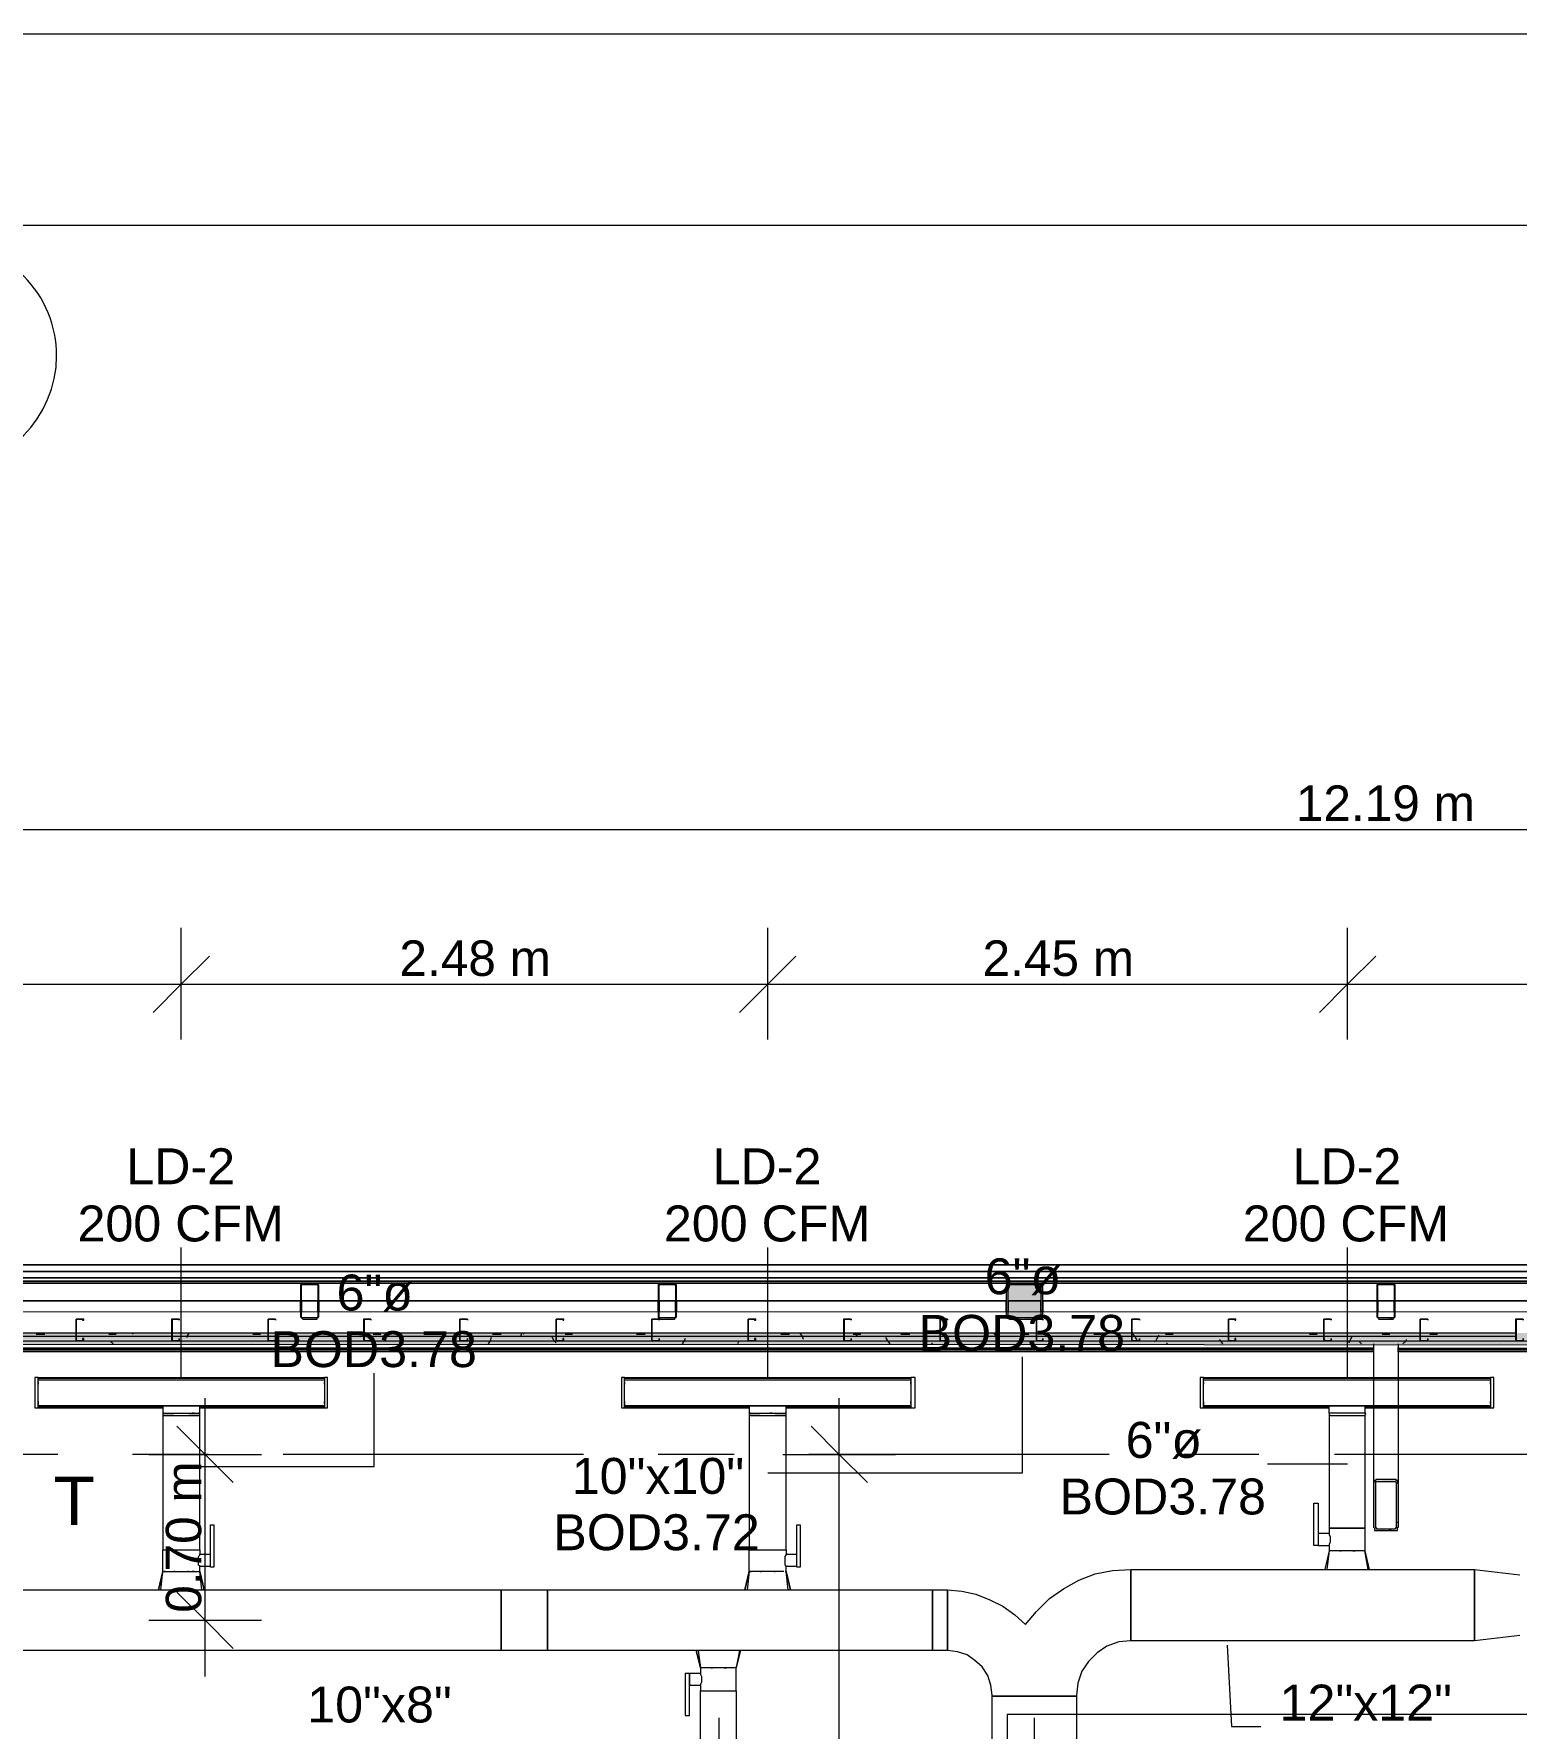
# Model space of a CAD drawing. Header units: metres. Extents: x -2 to 237, y -8 to 52.
# Drawn here: x 25.42 to 31.68, y 44.99 to 52.15 of the extents above; entities that cross this region are included whole.
import ezdxf

# ---------------------------------------------------------------- set-up
doc = ezdxf.new("R2010")
doc.units = ezdxf.units.M
for name, color, linetype, lineweight in [('HVAC - Ductos', 5, 'Continuous', 0), ('PDF2_Text', 7, 'Continuous', 0), ('pie de plano', 7, 'Continuous', 0)]:
    doc.layers.add(name, color=color, linetype=linetype, lineweight=lineweight)
doc.layers.add('PDF2_Geometry', color=7, linetype='Continuous', lineweight=0, true_color=0xaaaaaa)
doc.layers.add('PDF2_Solid Fills', color=7, linetype='Continuous', lineweight=0, true_color=0xffffff)
doc.styles.add('PDF Helvetica', font='')
doc.styles.get('PDF Helvetica').set_extended_font_data('Helvetica')

msp = doc.modelspace()

# ---------------------------------------------------------------- hatches: boundary and pattern name
at = {"layer": 'PDF2_Solid Fills', "lineweight": 0, "transparency": 33554559}
h = msp.add_hatch(color=256, dxfattribs=at)
h.paths.add_polyline_path([(26.5544, 46.8707), (26.6231, 46.8661), (26.6231, 46.8707)])
h.paths.add_polyline_path([(26.614, 46.7195), (26.614, 46.7241), (26.5544, 46.7241)])
h.paths.add_polyline_path([(26.5498, 46.8615), (26.5452, 46.8615), (26.5452, 46.7287)])
h.paths.add_polyline_path([(26.6185, 46.7287), (26.614, 46.7287), (26.6185, 46.7241)])
h.paths.add_polyline_path([(26.6231, 46.8615), (26.6185, 46.8615), (26.6185, 46.7287), (26.6231, 46.8602)])
h = msp.add_hatch(color=256, dxfattribs=at)
h.paths.add_polyline_path([(28.1305, 46.7287), (28.1351, 46.8615), (28.1305, 46.8615)])
h.paths.add_polyline_path([(28.126, 46.7287), (28.1305, 46.7241), (28.1305, 46.7287)])
h.paths.add_polyline_path([(28.0618, 46.8615), (28.0572, 46.8615), (28.0572, 46.7287)])
h.paths.add_polyline_path([(28.1351, 46.8661), (28.1351, 46.8707), (28.0663, 46.8707)])
h.paths.add_polyline_path([(28.0618, 46.8661), (28.0618, 46.8707), (28.0572, 46.8707)])
h.paths.add_polyline_path([(28.126, 46.7195), (28.126, 46.7241), (28.0618, 46.7241)])
for points in [[(29.6791, 46.7287), (29.6837, 46.8707), (29.5325, 46.8707), (29.5279, 46.8661), (29.5279, 46.7333), (29.5325, 46.7333), (29.5325, 46.7241), (29.5463, 46.7241), (29.6746, 46.7195), (29.6746, 46.7241)], [(56.2254, 46.6325), (56.4317, 46.6279), (56.4317, 46.6416), (37.3672, 46.6462), (4.2965, 46.6462), (4.2965, 46.6325)], [(4.2965, 46.6141), (56.2254, 46.6141), (56.4301, 46.6096), (56.4317, 46.6096), (56.4317, 46.6279), (4.2965, 46.6279)]]:
    msp.add_hatch(color=256, dxfattribs=at).paths.add_polyline_path(points)
h = msp.add_hatch(color=256, dxfattribs=at)
h.paths.add_polyline_path([(31.104, 46.8707), (31.1727, 46.8661), (31.1727, 46.8707)])
h.paths.add_polyline_path([(31.1636, 46.7195), (31.1636, 46.7241), (31.104, 46.7241)])
h.paths.add_polyline_path([(31.0994, 46.8615), (31.0948, 46.8615), (31.0948, 46.7287)])
h.paths.add_polyline_path([(31.1682, 46.7287), (31.1636, 46.7287), (31.1682, 46.7241)])
h.paths.add_polyline_path([(31.1727, 46.8615), (31.1682, 46.8615), (31.1682, 46.7287), (31.1727, 46.8608)])
h = msp.add_hatch(color=256, dxfattribs=at)
h.paths.add_polyline_path([(16.2639, 46.6599), (16.2639, 46.6462), (17.0702, 46.6462), (17.0702, 46.6599)])
h.paths.add_polyline_path([(14.2296, 46.6599), (12.2045, 46.6645), (11.3936, 46.6645), (11.3936, 46.6462), (14.2296, 46.6462)])
h.paths.add_polyline_path([(38.5859, 46.6599), (38.5859, 46.6416), (39.3923, 46.6416), (39.3923, 46.6599)])
h.paths.add_polyline_path([(9.3593, 46.6462), (9.3593, 46.6645), (6.5232, 46.6645), (6.5232, 46.6462)])
h.paths.add_polyline_path([(41.4266, 46.6599), (41.4266, 46.6416), (43.4517, 46.6416), (43.4517, 46.6599)])
h.paths.add_polyline_path([(4.4889, 46.6462), (4.4889, 46.6645), (4.2965, 46.6645), (4.2965, 46.6462)])
h.paths.add_polyline_path([(44.2672, 46.6599), (44.2672, 46.6416), (46.2923, 46.6416), (46.2923, 46.6599)])
h.paths.add_polyline_path([(14.2342, 46.6599), (14.2342, 46.6462), (16.2593, 46.6462), (16.2593, 46.6599)])
h.paths.add_polyline_path([(48.3266, 46.6599), (48.3266, 46.6416), (49.133, 46.6416), (49.133, 46.6599)])
h.paths.add_polyline_path([(17.0748, 46.6599), (17.0748, 46.6462), (19.1, 46.6462), (19.1, 46.6599)])
h.paths.add_polyline_path([(51.1672, 46.6599), (51.1672, 46.6416), (54.0034, 46.6416), (54.0034, 46.6599)])
h.paths.add_polyline_path([(21.1343, 46.6599), (21.1343, 46.6462), (21.9406, 46.6462), (21.9406, 46.6599)])
h.paths.add_polyline_path([(56.0376, 46.6599), (56.0376, 46.6416), (56.4317, 46.6416), (56.4317, 46.6599)])
h.paths.add_polyline_path([(23.9749, 46.6599), (23.9749, 46.6462), (26, 46.6462), (26, 46.6599)])
h.paths.add_polyline_path([(54.0079, 46.6599), (54.0079, 46.6416), (56.033, 46.6416), (56.033, 46.6599)])
h.paths.add_polyline_path([(26.8155, 46.6599), (26.8155, 46.6462), (28.8407, 46.6462), (28.8407, 46.6599)])
h.paths.add_polyline_path([(49.1376, 46.6599), (49.1376, 46.6416), (51.1627, 46.6416), (51.1627, 46.6599)])
h.paths.add_polyline_path([(31.6859, 46.6599), (31.6859, 46.6462), (33.711, 46.6462), (33.711, 46.6599)])
h.paths.add_polyline_path([(46.2969, 46.6599), (46.2969, 46.6416), (48.322, 46.6416), (48.322, 46.6599)])
h.paths.add_polyline_path([(33.7156, 46.6599), (33.7156, 46.6462), (36.5516, 46.6462), (36.5516, 46.6599)])
h.paths.add_polyline_path([(43.4563, 46.6599), (43.4563, 46.6416), (44.2627, 46.6416), (44.2627, 46.6599)])
h.paths.add_polyline_path([(28.8453, 46.6599), (28.8453, 46.6462), (31.6813, 46.6462), (31.6813, 46.6599)])
h.paths.add_polyline_path([(39.3969, 46.6599), (39.3969, 46.6416), (41.422, 46.6416), (41.422, 46.6599)])
h.paths.add_polyline_path([(26.0046, 46.6599), (26.0046, 46.6462), (26.8109, 46.6462), (26.8109, 46.6599)])
h.paths.add_polyline_path([(37.2847, 46.6462), (38.5711, 46.6416), (38.5813, 46.6416), (38.5813, 46.6599), (36.5562, 46.6599), (36.5562, 46.6462)])
h.paths.add_polyline_path([(21.9452, 46.6599), (21.9452, 46.6462), (23.9703, 46.6462), (23.9703, 46.6599)])
h.paths.add_polyline_path([(11.389, 46.6462), (11.389, 46.6645), (9.3639, 46.6645), (9.3639, 46.6462)])
h.paths.add_polyline_path([(19.1046, 46.6599), (19.1046, 46.6462), (21.1297, 46.6462), (21.1297, 46.6599)])
h.paths.add_polyline_path([(6.5186, 46.6462), (6.5186, 46.6645), (4.4935, 46.6645), (4.4935, 46.6462)])
h = msp.add_hatch(color=256, dxfattribs=at)
h.paths.add_polyline_path([(31.1773, 45.8352), (31.1819, 45.8306), (31.1819, 45.8352)])
h.paths.add_polyline_path([(31.0857, 45.8352), (31.0857, 45.8261), (31.086, 45.8261), (31.1773, 45.8306), (31.0902, 45.8352)])
h.paths.add_polyline_path([(31.1819, 46.0368), (31.1773, 46.0414), (31.0902, 46.0414), (31.0948, 46.0368), (31.1773, 46.0323), (31.1773, 45.8398), (31.1865, 45.8398), (31.1865, 46.0277), (31.1819, 46.0277)])
h.paths.add_polyline_path([(31.0811, 45.8398), (31.0902, 45.8398), (31.0902, 46.0368), (31.0857, 46.0368), (31.0811, 46.0323)])

# ---------------------------------------------------------------- linework, layer by layer
at = {"layer": 'HVAC - Ductos', "color": 252, "lineweight": 0, "true_color": 0x939598}
for points in [[(6.4041, 48.7904), (15.8378, 48.7904), (25.0379, 48.7904), (37.216, 48.7904), (46.4298, 48.7904), (55.8635, 48.7904)], [(26.0412, 47.9015), (26.0412, 48.1352), (26.0412, 48.3735)], [(28.5199, 47.9015), (28.5199, 48.1352), (28.5199, 48.3735)], [(30.9712, 47.9015), (30.9712, 48.1352), (30.9712, 48.3735)], [(26.1604, 48.2544), (26.0412, 48.1352), (25.9222, 48.0161)], [(28.6391, 48.2544), (28.5199, 48.1352), (28.4009, 48.0161)], [(31.0902, 48.2544), (30.9712, 48.1352), (30.852, 48.0161)], [(23.7596, 48.1352), (26.0412, 48.1352), (28.5199, 48.1352), (30.9712, 48.1352), (33.1978, 48.1352), (35.5208, 48.1352), (37.216, 48.1352), (38.5539, 48.1352), (40.7118, 48.1352), (42.934, 48.1352), (45.1332, 48.1352), (46.4298, 48.1352), (47.6806, 48.1352), (49.9944, 48.1352), (52.1936, 48.1352), (54.1912, 48.1352), (55.8635, 48.1352)]]:
    msp.add_lwpolyline(points, dxfattribs=at)
at = {"layer": 'HVAC - Ductos', "lineweight": 0}
for points in [[(26.0412, 46.4721), (26.0412, 47.0219)], [(28.5199, 46.4721), (28.5199, 47.0219)], [(30.9712, 46.4721), (30.9712, 47.0219)], [(28.5199, 46.0689), (29.5967, 46.0689), (29.5967, 46.5591)], [(25.4364, 46.4538), (25.4364, 46.4492), (25.4364, 46.4446), (25.4364, 46.4492), (25.4364, 46.4675), (25.4364, 46.4721), (26.6461, 46.4721), (26.6461, 46.4675), (26.6461, 46.4492), (26.6461, 46.4446), (26.6461, 46.4492), (26.6461, 46.4538)], [(26.6461, 46.4675), (25.4364, 46.4675)], [(26.0412, 46.0964), (26.8568, 46.0964), (26.8568, 46.4904)], [(27.9151, 46.4538), (27.9151, 46.4492), (27.9151, 46.4446), (27.9151, 46.4492), (27.9151, 46.4675), (27.9151, 46.4721), (29.1248, 46.4721), (29.1248, 46.4675), (29.1248, 46.4492), (29.1248, 46.4446), (29.1248, 46.4492), (29.1248, 46.4538)], [(29.1248, 46.4675), (27.9151, 46.4675)], [(30.3618, 46.4538), (30.3618, 46.4492), (30.3618, 46.4446), (30.3618, 46.4492), (30.3618, 46.4675), (30.3618, 46.4721), (31.576, 46.4721), (31.576, 46.4675), (31.576, 46.4492), (31.576, 46.4446), (31.576, 46.4492), (31.576, 46.4538)], [(31.576, 46.4675), (30.3618, 46.4675)], [(25.4364, 46.3988), (25.4364, 46.408), (25.4364, 46.4171)], [(25.4364, 46.3667), (25.4364, 46.3438), (25.4364, 46.3484), (25.9634, 46.3484)], [(26.6461, 46.3667), (26.6461, 46.3438), (26.6461, 46.3484), (26.1191, 46.3484)], [(26.142, 45.2076), (26.142, 46.385)], [(26.6461, 46.4171), (26.6461, 46.408), (26.6461, 46.3988)], [(27.9151, 46.3988), (27.9151, 46.408), (27.9151, 46.4171)], [(27.9151, 46.3667), (27.9151, 46.3438), (27.9151, 46.3484), (28.4421, 46.3484)], [(29.1248, 46.3667), (29.1248, 46.3438), (29.1248, 46.3484), (28.5978, 46.3484)], [(28.8224, 42.6647), (28.8224, 46.385)], [(29.1248, 46.4171), (29.1248, 46.408), (29.1248, 46.3988)], [(30.3618, 46.3988), (30.3618, 46.408), (30.3618, 46.4171)], [(30.3618, 46.3667), (30.3618, 46.3438), (30.3618, 46.3484), (30.8933, 46.3484)], [(31.576, 46.3667), (31.576, 46.3438), (31.576, 46.3484), (31.0445, 46.3484)], [(31.576, 46.4171), (31.576, 46.408), (31.576, 46.3988)], [(25.4364, 46.3438), (25.9634, 46.3438)], [(25.968, 46.3209), (25.9634, 46.3209)], [(25.9634, 46.3209), (25.968, 46.3209), (25.9862, 46.3209), (26.0138, 46.3209), (26.0412, 46.3209), (26.0733, 46.3209), (26.0963, 46.3209), (26.1146, 46.3209), (26.1191, 46.3209)], [(26.0092, 46.3117), (26.0046, 46.3117), (25.9862, 46.3117), (25.9771, 46.3117), (25.9725, 46.3117), (25.968, 46.3117), (25.9634, 46.3117), (25.9634, 45.7436), (25.968, 45.7436), (25.9771, 45.7436), (25.9862, 45.7436), (26.0046, 45.7436), (26.0229, 45.7436), (26.0412, 45.7436), (26.0596, 45.7436), (26.0779, 45.7436), (26.0963, 45.7436), (26.1054, 45.7436), (26.1146, 45.7436), (26.1191, 45.7436), (26.1191, 45.7253), (26.1649, 45.7253)], [(25.9634, 45.652), (25.9634, 45.7436), (25.968, 45.7436), (25.9771, 45.7436), (25.9862, 45.7436), (26.0046, 45.7436), (26.0229, 45.7436), (26.0412, 45.7436), (26.0596, 45.7436), (26.0779, 45.7436), (26.0963, 45.7436), (26.1054, 45.7436), (26.1146, 45.7436), (26.1191, 45.7436), (26.1191, 46.3117), (26.1146, 46.3117), (26.11, 46.3117), (26.1054, 46.3117), (26.0963, 46.3117), (26.0779, 46.3117), (26.0733, 46.3117)], [(25.968, 46.3209), (25.968, 46.3209)], [(26.0138, 46.3117), (26.0229, 46.3117), (26.0412, 46.3117), (26.0596, 46.3117), (26.0687, 46.3117)], [(26.0963, 46.3209), (26.0871, 46.3209)], [(26.1146, 46.3209), (26.1146, 46.3209)], [(26.1191, 46.3209), (26.1146, 46.3209)], [(26.1191, 46.3438), (26.6461, 46.3438)], [(27.9151, 46.3438), (28.4421, 46.3438)], [(28.4467, 46.3209), (28.4421, 46.3209)], [(28.4421, 46.3209), (28.4467, 46.3209), (28.4649, 46.3209), (28.4925, 46.3209), (28.5199, 46.3209), (28.552, 46.3209), (28.575, 46.3209), (28.5933, 46.3209), (28.5978, 46.3209)], [(28.4879, 46.3117), (28.4833, 46.3117), (28.4649, 46.3117), (28.4558, 46.3117), (28.4513, 46.3117), (28.4467, 46.3117), (28.4421, 46.3117), (28.4421, 45.7436), (28.4467, 45.7436), (28.4558, 45.7436), (28.4649, 45.7436), (28.4833, 45.7436), (28.5016, 45.7436), (28.5199, 45.7436), (28.5383, 45.7436), (28.5566, 45.7436), (28.575, 45.7436), (28.5887, 45.7436), (28.5933, 45.7436), (28.5978, 45.7436), (28.5978, 45.7253), (28.6437, 45.7253)], [(28.5887, 45.652), (28.575, 45.652), (28.5566, 45.652), (28.5383, 45.652), (28.5199, 45.652), (28.5016, 45.652), (28.4833, 45.652), (28.4649, 45.652), (28.4558, 45.652), (28.4513, 45.652), (28.4467, 45.652), (28.4421, 45.652), (28.4421, 45.7436), (28.4467, 45.7436), (28.4558, 45.7436), (28.4649, 45.7436), (28.4833, 45.7436), (28.5016, 45.7436), (28.5199, 45.7436), (28.5383, 45.7436), (28.5566, 45.7436), (28.575, 45.7436), (28.5887, 45.7436), (28.5933, 45.7436), (28.5978, 45.7436), (28.5978, 46.3117), (28.5933, 46.3117), (28.5887, 46.3117), (28.575, 46.3117), (28.5566, 46.3117), (28.552, 46.3117)], [(28.4467, 46.3209), (28.4467, 46.3209)], [(28.4925, 46.3117), (28.5016, 46.3117), (28.5199, 46.3117), (28.5383, 46.3117), (28.5475, 46.3117)], [(28.5383, 46.3209), (28.5291, 46.3209)], [(28.5933, 46.3209), (28.5933, 46.3209)], [(28.5978, 46.3209), (28.5933, 46.3209)], [(28.5978, 46.3438), (29.1248, 46.3438)], [(30.3618, 46.3438), (30.8933, 46.3438)], [(31.0032, 46.3117), (31.0078, 46.3117), (31.0216, 46.3117), (31.0353, 46.3117), (31.0399, 46.3117), (31.0445, 46.3117), (31.0445, 45.8352), (31.0353, 45.8352), (31.0216, 45.8352), (31.0078, 45.8352), (30.9895, 45.8352), (30.9712, 45.8352), (30.9482, 45.8352), (30.93, 45.8352), (30.9162, 45.8352), (30.9024, 45.8352), (30.8978, 45.8352), (30.8933, 45.8352), (30.8933, 45.8123), (30.8475, 45.8123), (30.8475, 45.8078), (30.8475, 45.8032), (30.8475, 45.7986), (30.8475, 45.794), (30.8475, 45.7848), (30.8475, 45.7802), (30.8475, 45.7757), (30.8475, 45.7711), (30.8475, 45.7665), (30.8475, 45.7619), (30.8933, 45.7619), (30.8933, 45.739), (30.8841, 45.6611)], [(30.8978, 46.3117), (30.8933, 46.3117), (30.8933, 45.8352), (30.8978, 45.8352), (30.9024, 45.8352), (30.9162, 45.8352), (30.93, 45.8352), (30.9482, 45.8352), (30.9712, 45.8352), (30.9895, 45.8352), (31.0078, 45.8352), (31.0216, 45.8352), (31.0353, 45.8352), (31.0445, 45.8352), (31.0445, 45.739), (31.0399, 45.739), (31.0353, 45.739), (31.0216, 45.739), (31.0078, 45.739), (30.9895, 45.739), (30.9712, 45.739), (30.9482, 45.739), (30.93, 45.739), (30.9162, 45.739), (30.9024, 45.739), (30.8978, 45.739), (30.8933, 45.739), (30.875, 45.6611), (30.8796, 45.6611)], [(30.8933, 46.3209), (30.8933, 46.3117), (30.8978, 46.3117), (30.9162, 46.3117), (30.9391, 46.3117), (30.9712, 46.3117), (30.9986, 46.3117), (31.0216, 46.3117), (31.0399, 46.3117), (31.0445, 46.3117), (31.0491, 46.3209), (31.0399, 46.3209), (31.0262, 46.3209), (30.9986, 46.3209), (30.9712, 46.3209), (30.9391, 46.3209), (30.9162, 46.3209), (30.8978, 46.3209), (30.8933, 46.3209), (30.8933, 46.353), (30.8978, 46.353), (30.9024, 46.353), (30.9162, 46.353), (30.93, 46.353), (30.9482, 46.353), (30.9712, 46.353), (30.9895, 46.353), (31.0078, 46.353), (31.0216, 46.353), (31.0353, 46.353), (31.0445, 46.353), (31.0445, 46.3209)], [(30.8978, 46.3209), (30.8933, 46.3209)], [(30.8978, 46.3209), (30.8978, 46.3209)], [(30.9024, 46.3117), (30.9162, 46.3117), (30.93, 46.3117), (30.9391, 46.3117)], [(30.9437, 46.3117), (30.9482, 46.3117), (30.9712, 46.3117), (30.9895, 46.3117), (30.994, 46.3117)], [(30.9895, 46.3209), (30.9712, 46.3209)], [(31.0445, 46.3209), (31.0399, 46.3209)], [(31.0445, 46.3438), (31.576, 46.3438)], [(31.0445, 46.3209), (31.0445, 46.3209)], [(26.0229, 46.2659), (26.142, 46.1468), (26.2611, 46.0277)], [(28.7032, 46.2659), (28.8224, 46.1468), (28.9415, 46.0277)], [(25.9038, 46.1468), (26.142, 46.1468), (26.3803, 46.1468)], [(28.5841, 46.1468), (28.8224, 46.1468), (29.0606, 46.1468)], [(30.9712, 46.1055), (30.6321, 46.1055)], [(30.8933, 45.8123), (30.8933, 45.8078), (30.8978, 45.7986), (30.8978, 45.7894), (30.8978, 45.7848), (30.8978, 45.7757), (30.8933, 45.7665), (30.8933, 45.7619)], [(25.9542, 45.5741), (25.9634, 45.652), (25.968, 45.652), (25.9725, 45.652), (25.9771, 45.652), (25.9862, 45.652), (26.0046, 45.652), (26.0229, 45.652), (26.0412, 45.652), (26.0596, 45.652), (26.0779, 45.652), (26.0963, 45.652), (26.1054, 45.652), (26.11, 45.652), (26.1146, 45.652), (26.1191, 45.652), (26.1191, 45.6749), (26.1649, 45.6749), (26.1649, 45.6795), (26.1649, 45.684), (26.1649, 45.6932), (26.1649, 45.6977), (26.1649, 45.7069), (26.1649, 45.7115), (26.1649, 45.7161), (26.1649, 45.7207)], [(26.1191, 45.6749), (26.1146, 45.6795), (26.1146, 45.684), (26.1146, 45.6932), (26.1146, 45.7023), (26.1146, 45.7115), (26.1146, 45.7161), (26.1191, 45.7207), (26.1191, 45.7253)], [(28.5978, 45.6749), (28.5933, 45.6795), (28.5933, 45.684), (28.5933, 45.6932), (28.5933, 45.7023), (28.5933, 45.7115), (28.5933, 45.7161), (28.5978, 45.7207), (28.5978, 45.7253)], [(28.5933, 45.652), (28.5978, 45.652), (28.5978, 45.6749), (28.6437, 45.6749), (28.6437, 45.6795), (28.6437, 45.684), (28.6437, 45.6932), (28.6437, 45.6977), (28.6437, 45.7069), (28.6437, 45.7115), (28.6437, 45.7161), (28.6437, 45.7207)], [(30.8933, 45.739), (30.875, 45.6611), (30.8796, 45.6611), (30.8841, 45.6611), (30.8933, 45.6611)], [(30.8978, 45.739), (30.8978, 45.739)], [(30.8978, 45.739), (30.8978, 45.739)], [(31.0628, 45.6611), (31.0445, 45.739), (31.0628, 45.6611)], [(31.0582, 45.6611), (31.0445, 45.739)], [(25.945, 45.5741), (25.9634, 45.652), (25.945, 45.5741)], [(26.0596, 45.5741), (26.0642, 45.5741), (26.0733, 45.5741), (26.0871, 45.5741), (26.0963, 45.5741), (26.1146, 45.5741), (26.1237, 45.5741), (26.1283, 45.5741), (26.1191, 45.652)], [(28.4237, 45.5741), (28.4421, 45.652), (28.4237, 45.5741)], [(28.4421, 45.652), (28.4329, 45.5741), (28.4375, 45.5741), (28.4467, 45.5741)], [(28.5383, 45.5741), (28.5429, 45.5741), (28.552, 45.5741), (28.5658, 45.5741), (28.5704, 45.5741), (28.575, 45.5741), (28.5933, 45.5741), (28.607, 45.5741), (28.5978, 45.652)], [(30.8978, 45.6611), (30.9162, 45.6611), (30.9208, 45.6611), (30.9254, 45.6611), (30.9345, 45.6611), (30.9482, 45.6611), (30.9528, 45.6611)], [(30.9574, 45.6611), (30.9803, 45.6611), (30.9849, 45.6611), (30.9895, 45.6611), (31.0032, 45.6611), (31.0124, 45.6611), (31.017, 45.6611), (31.0216, 45.6611), (31.0399, 45.6611)], [(31.0445, 45.6611), (31.0536, 45.6611), (31.0582, 45.6611), (31.0628, 45.6611)], [(31.0491, 45.6611), (31.0491, 45.6611)], [(31.0628, 45.6611), (31.0628, 45.6611)], [(31.5072, 45.6611), (31.6997, 45.6382)], [(31.5072, 45.3587), (31.5072, 45.6611)], [(25.9496, 45.5741), (25.945, 45.5741), (25.9496, 45.5741), (25.9588, 45.5741), (25.968, 45.5741), (25.9862, 45.5741), (25.9908, 45.5741)], [(25.9954, 45.5741), (26, 45.5741), (26.0092, 45.5741), (26.0184, 45.5741), (26.0229, 45.5741)], [(26.0275, 45.5741), (26.0321, 45.5741), (26.055, 45.5741)], [(26.0871, 45.5741), (26.0871, 45.5741)], [(27.3929, 45.5741), (27.5898, 45.5741)], [(27.3929, 45.3175), (27.3929, 45.5741)], [(27.5898, 45.5741), (27.5898, 45.3175)], [(28.4513, 45.5741), (28.4649, 45.5741), (28.4695, 45.5741)], [(28.4741, 45.5741), (28.4787, 45.5741), (28.4879, 45.5741), (28.5016, 45.5741), (28.5062, 45.5741), (28.5108, 45.5741), (28.5337, 45.5741)], [(26.0229, 45.5649), (26.142, 45.4458), (26.2611, 45.3266)], [(25.9038, 45.4458), (26.142, 45.4458), (26.3803, 45.4458)], [(31.6997, 45.3817), (31.5072, 45.3587)], [(27.5898, 45.3175), (27.3929, 45.3175)], [(28.4009, 45.3175), (28.3871, 45.2442), (28.3825, 45.2442), (28.3779, 45.2442), (28.3642, 45.2442), (28.3504, 45.2442), (28.3321, 45.2442), (28.3138, 45.2442), (28.2909, 45.2442), (28.2725, 45.2442), (28.2588, 45.2442), (28.245, 45.2442), (28.2404, 45.2442), (28.2359, 45.2442), (28.2359, 45.2213), (28.19, 45.2213), (28.1718, 45.2213), (28.1718, 45.0426), (28.19, 45.0426), (28.19, 45.2213), (28.19, 45.2167), (28.19, 45.2121), (28.19, 45.2076), (28.19, 45.203), (28.19, 45.1938), (28.19, 45.1892), (28.19, 45.1846), (28.19, 45.1755), (28.19, 45.1709), (28.2359, 45.1709), (28.2359, 45.1479), (28.2404, 45.1479), (28.245, 45.1479), (28.2588, 45.1479), (28.2725, 45.1479), (28.2909, 45.1479), (28.3138, 45.1479), (28.3321, 45.1479), (28.3504, 45.1479), (28.3642, 45.1479), (28.3779, 45.1479), (28.3871, 45.1479), (28.3871, 45.2442)], [(28.2359, 45.3175), (28.2267, 45.3175), (28.2359, 45.2442), (28.2176, 45.3175), (28.2222, 45.3175), (28.2176, 45.3175), (28.2359, 45.2442)], [(28.3229, 45.3175), (28.3001, 45.3175), (28.2955, 45.3175), (28.2909, 45.3175), (28.2771, 45.3175), (28.268, 45.3175), (28.2634, 45.3175), (28.2588, 45.3175), (28.2404, 45.3175)], [(28.3825, 45.3175), (28.3642, 45.3175), (28.3596, 45.3175), (28.355, 45.3175), (28.3458, 45.3175), (28.3321, 45.3175), (28.3275, 45.3175)], [(28.4054, 45.3175), (28.4009, 45.3175), (28.3963, 45.3175), (28.3871, 45.3175)], [(28.4054, 45.3175), (28.3871, 45.2442), (28.4054, 45.3175)], [(28.4054, 45.3175), (28.4054, 45.3175)], [(30.4626, 45.3404), (30.4809, 44.9968), (30.6047, 44.9968)], [(28.2359, 45.2213), (28.2359, 45.2167), (28.2404, 45.2076), (28.2404, 45.1984), (28.2404, 45.1892), (28.2404, 45.1846), (28.2359, 45.1755), (28.2359, 45.1709)], [(28.2404, 45.2442), (28.2404, 45.2442)], [(28.2588, 45.2442), (28.2588, 45.2442)], [(28.3138, 45.2442), (28.3092, 45.2442)], [(28.3642, 45.2442), (28.3642, 45.2442)], [(28.3825, 45.2442), (28.3779, 45.2442)], [(28.3871, 45.2442), (28.3871, 45.2442)], [(28.2359, 43.8193), (28.2359, 45.1479), (28.2404, 45.1479), (28.245, 45.1479), (28.2588, 45.1479), (28.2725, 45.1479), (28.2909, 45.1479), (28.3138, 45.1479), (28.3321, 45.1479), (28.3504, 45.1479), (28.3642, 45.1479), (28.3779, 45.1479), (28.3871, 45.1479), (28.3871, 43.8193)], [(28.3138, 45.0335), (28.3138, 44.7952), (28.3138, 44.557)], [(29.6471, 45.0335), (29.6471, 44.7952), (29.6471, 44.557)]]:
    msp.add_lwpolyline(points, dxfattribs=at)
for points in [[(25.4227, 46.4721), (25.4227, 46.3438), (25.4364, 46.3438), (25.4364, 46.4721)], [(25.4364, 46.4629), (26.6461, 46.4629), (26.6461, 46.353), (25.4364, 46.353)], [(26.6598, 46.4721), (26.6461, 46.4721), (26.6461, 46.3438), (26.6598, 46.3438)], [(27.9014, 46.4721), (27.9014, 46.3438), (27.9151, 46.3438), (27.9151, 46.4721)], [(27.9151, 46.4629), (29.1248, 46.4629), (29.1248, 46.353), (27.9151, 46.353)], [(29.1431, 46.4721), (29.1248, 46.4721), (29.1248, 46.3438), (29.1431, 46.3438)], [(30.348, 46.4721), (30.348, 46.3438), (30.3618, 46.3438), (30.3618, 46.4721)], [(30.3618, 46.4629), (31.576, 46.4629), (31.576, 46.353), (30.3618, 46.353)], [(31.5897, 46.4721), (31.576, 46.4721), (31.576, 46.3438), (31.5897, 46.3438)], [(25.4364, 46.3713), (25.4364, 46.3667), (25.4364, 46.3621), (25.4364, 46.3667)], [(26.6461, 46.3621), (26.6461, 46.3667), (26.6461, 46.3713), (26.6461, 46.3667)], [(27.9151, 46.3713), (27.9151, 46.3667), (27.9151, 46.3621), (27.9151, 46.3667)], [(29.1248, 46.3621), (29.1248, 46.3667), (29.1248, 46.3713), (29.1248, 46.3667)], [(30.3618, 46.3713), (30.3618, 46.3667), (30.3618, 46.3621), (30.3618, 46.3667)], [(31.576, 46.3621), (31.576, 46.3667), (31.576, 46.3713), (31.576, 46.3667)], [(26.6461, 46.353), (25.4364, 46.353)], [(25.9634, 46.3209), (25.9634, 46.3117), (25.9725, 46.3117), (25.9862, 46.3117), (26.0138, 46.3117), (26.0412, 46.3117), (26.0687, 46.3117), (26.0963, 46.3117), (26.11, 46.3117), (26.1191, 46.3117), (26.1191, 46.3209), (26.1191, 46.353), (26.1146, 46.353), (26.1054, 46.353), (26.0963, 46.353), (26.0779, 46.353), (26.0596, 46.353), (26.0412, 46.353), (26.0229, 46.353), (26.0046, 46.353), (25.9862, 46.353), (25.9771, 46.353), (25.968, 46.353), (25.9634, 46.353)], [(29.1248, 46.353), (27.9151, 46.353)], [(28.4421, 46.3209), (28.4421, 46.3117), (28.4513, 46.3117), (28.4649, 46.3117), (28.4925, 46.3117), (28.5199, 46.3117), (28.5475, 46.3117), (28.575, 46.3117), (28.5887, 46.3117), (28.5978, 46.3117), (28.5978, 46.3209), (28.5978, 46.353), (28.5933, 46.353), (28.5887, 46.353), (28.575, 46.353), (28.5566, 46.353), (28.5383, 46.353), (28.5199, 46.353), (28.5016, 46.353), (28.4833, 46.353), (28.4649, 46.353), (28.4558, 46.353), (28.4467, 46.353), (28.4421, 46.353)], [(31.576, 46.353), (30.3618, 46.353)], [(30.8291, 45.9406), (30.8475, 45.9406), (30.8475, 45.7619), (30.8291, 45.7619)], [(26.1787, 45.6703), (26.1649, 45.6703), (26.1649, 45.849), (26.1787, 45.849)], [(28.6574, 45.6703), (28.6437, 45.6703), (28.6437, 45.849), (28.6574, 45.849)], [(30.9437, 45.739), (30.9391, 45.739)], [(31.0032, 45.739), (30.9986, 45.739), (30.994, 45.739), (30.9986, 45.739)], [(25.9725, 45.652), (25.968, 45.652)], [(26.0138, 45.652), (26.0092, 45.652)], [(26.0733, 45.652), (26.0687, 45.652)], [(26.0963, 45.652), (26.0871, 45.652)], [(26.1329, 45.5741), (26.1375, 45.5741), (26.1191, 45.652), (26.1375, 45.5741)], [(28.4513, 45.652), (28.4467, 45.652)], [(28.4925, 45.652), (28.4879, 45.652)], [(28.552, 45.652), (28.5475, 45.652)], [(28.6116, 45.5741), (28.6161, 45.5741), (28.5978, 45.652), (28.6161, 45.5741)], [(29.8258, 45.1297), (29.8258, 45.1251), (29.4684, 45.1251), (29.4684, 45.1297), (29.4638, 45.1709), (29.45, 45.2121), (29.4271, 45.2488), (29.3951, 45.2762), (29.363, 45.2992), (29.3218, 45.3129), (29.2805, 45.3175), (29.2805, 45.5741), (29.34, 45.5695), (29.3997, 45.5557), (29.4592, 45.5329), (29.5142, 45.5053), (29.5646, 45.4687), (29.6104, 45.4274), (29.6562, 45.4825), (29.7112, 45.5374), (29.7708, 45.5787), (29.8349, 45.6153), (29.9036, 45.6428), (29.9769, 45.6566), (30.0549, 45.6611), (30.0549, 45.3587), (30.0044, 45.3542), (29.954, 45.3358), (29.9128, 45.3084), (29.8762, 45.2717), (29.8486, 45.2304), (29.8303, 45.18)], [(31.5072, 45.3587), (30.0549, 45.3587), (30.0549, 45.6611), (31.5072, 45.6611)], [(27.3929, 45.3175), (25.2257, 45.3175), (25.2257, 45.5741), (27.3929, 45.5741)], [(27.5898, 45.5741), (29.2164, 45.5741), (29.2164, 45.3175), (27.5898, 45.3175)], [(28.4237, 45.5741), (28.4283, 45.5741)], [(29.2164, 45.5741), (29.2805, 45.5741), (29.2805, 45.3175), (29.2164, 45.3175)], [(28.2817, 45.2442), (28.2863, 45.2442)], [(28.3367, 45.2442), (28.3412, 45.2442), (28.3458, 45.2442), (28.3412, 45.2442)], [(29.4684, 43.439), (29.4684, 45.1251), (29.8258, 45.1251), (29.8258, 43.439)]]:
    msp.add_lwpolyline(points, close=True, dxfattribs=at)
at = {"layer": 'PDF2_Geometry', "lineweight": 0}
msp.add_lwpolyline([(25.0379, 51.2691, 0.418296), (24.5613, 50.7926, 0.414691), (25.0379, 50.3162, 0.41105), (25.5144, 50.7926, 0.414666)], format="xyb", close=True, dxfattribs=at)
for points in [[(25.0333, 46.9486), (26.559, 46.9486), (28.0847, 46.9486), (26.559, 46.9486), (25.0333, 46.9486), (23.503, 46.9486)], [(26.559, 46.9211), (25.0333, 46.9211)], [(26.559, 46.8936), (25.0333, 46.8936)], [(26.559, 46.8799), (25.0333, 46.8799)], [(26.6231, 46.8615), (26.6185, 46.8707), (26.614, 46.8707), (26.5544, 46.8707), (26.5498, 46.8707), (26.5452, 46.8615), (26.5452, 46.7287), (26.5498, 46.7241), (26.5544, 46.7195), (26.614, 46.7195), (26.6185, 46.7241), (26.6231, 46.7287)], [(26.5544, 46.8661), (26.614, 46.8661), (26.6185, 46.8615), (26.6185, 46.7287), (26.614, 46.7241), (26.5544, 46.7241), (26.5498, 46.7241), (26.5498, 46.7287), (26.5498, 46.8615), (26.5498, 46.8661)], [(28.0847, 46.9211), (26.559, 46.9211)], [(28.0847, 46.8936), (26.559, 46.8936)], [(28.0847, 46.8799), (26.559, 46.8799)], [(28.0847, 46.8707), (26.559, 46.8707)], [(28.1351, 46.8615), (28.1305, 46.8707), (28.126, 46.8707), (28.0663, 46.8707), (28.0572, 46.8707), (28.0572, 46.8615), (28.0572, 46.7287), (28.0572, 46.7241), (28.0663, 46.7195), (28.126, 46.7195), (28.1305, 46.7241), (28.1351, 46.7287)], [(28.0663, 46.8661), (28.126, 46.8661), (28.1305, 46.8615), (28.1305, 46.7287), (28.126, 46.7241), (28.0663, 46.7241), (28.0618, 46.7241), (28.0618, 46.7287), (28.0618, 46.8615), (28.0618, 46.8661)], [(29.6058, 46.9211), (28.0847, 46.9211)], [(29.6058, 46.8936), (28.0847, 46.8936)], [(29.6058, 46.8799), (28.0847, 46.8799)], [(29.6058, 46.8707), (28.0847, 46.8707)], [(29.5417, 46.8661), (29.67, 46.8661), (29.6746, 46.8661), (29.6746, 46.8615), (29.6746, 46.7333), (29.6746, 46.7287), (29.67, 46.7241), (29.5417, 46.7241), (29.5371, 46.7287), (29.5371, 46.7333), (29.5371, 46.8615), (29.5371, 46.8661)], [(31.1315, 46.9211), (29.6058, 46.9211)], [(31.1315, 46.8936), (29.6058, 46.8936)], [(31.1315, 46.8799), (29.6058, 46.8799)], [(31.104, 46.7195), (31.1636, 46.7195), (31.1682, 46.7241), (31.1727, 46.7287), (31.1727, 46.8615), (31.1682, 46.8707), (31.1636, 46.8707), (31.104, 46.8707), (31.0994, 46.8707), (31.0948, 46.8615), (31.0948, 46.7287), (31.0994, 46.7241)], [(31.1682, 46.7287), (31.1636, 46.7241), (31.104, 46.7241), (31.0994, 46.7241), (31.0994, 46.7287), (31.0994, 46.8615), (31.0994, 46.8661), (31.104, 46.8661), (31.1636, 46.8661), (31.1682, 46.8615)], [(32.6572, 46.9211), (31.1315, 46.9211)], [(32.6572, 46.8936), (31.1315, 46.8936)], [(32.6572, 46.8799), (31.1315, 46.8799)], [(25.1203, 46.7973), (26.5452, 46.7973)], [(26.5498, 46.7973), (26.559, 46.7973), (26.6185, 46.7973), (26.559, 46.7973)], [(26.6231, 46.7973), (28.0572, 46.7973)], [(28.0618, 46.7973), (28.0847, 46.7973)], [(28.0847, 46.7973), (28.1305, 46.7973)], [(28.1351, 46.7973), (29.5279, 46.7973)], [(29.6058, 46.7973), (29.6746, 46.7973), (29.6058, 46.7973), (29.5371, 46.7973)], [(29.6837, 46.7973), (31.0948, 46.7973)], [(31.0994, 46.7973), (31.1315, 46.7973), (31.1682, 46.7973), (31.1315, 46.7973)], [(31.1727, 46.7973), (32.5839, 46.7973)], [(25.6289, 46.7195), (25.5968, 46.7195), (25.5968, 46.6325), (25.5968, 46.6279), (25.6289, 46.6279), (25.6289, 46.637), (25.6243, 46.637), (25.6243, 46.6279), (25.5968, 46.6279), (25.5968, 46.6325), (25.5968, 46.7195), (25.6243, 46.7195), (25.6243, 46.7149), (25.6289, 46.7149)], [(26.0321, 46.7195), (26.0046, 46.7195), (26, 46.7195), (26, 46.6325), (26, 46.6279), (26.0046, 46.6279), (26.0321, 46.6279), (26.0321, 46.637), (26.0321, 46.6279), (26.0046, 46.6279), (26.0046, 46.6325), (26.0046, 46.7195), (26.0321, 46.7195), (26.0321, 46.7149)], [(26.4398, 46.7195), (26.4078, 46.7195), (26.4078, 46.6325), (26.4078, 46.6279), (26.4398, 46.6279), (26.4398, 46.637), (26.4398, 46.6279), (26.4078, 46.6279), (26.4078, 46.6325), (26.4078, 46.7195), (26.4398, 46.7195), (26.4398, 46.7149)], [(26.8431, 46.7195), (26.8155, 46.7195), (26.8109, 46.7195), (26.8109, 46.6325), (26.8155, 46.6279), (26.8431, 46.6279), (26.8431, 46.637), (26.8431, 46.6279), (26.8155, 46.6279), (26.8155, 46.6325), (26.8155, 46.7195), (26.8431, 46.7195), (26.8431, 46.7149)], [(27.2508, 46.7195), (27.2187, 46.7195), (27.2187, 46.6325), (27.2187, 46.6279), (27.2508, 46.6279), (27.2508, 46.637), (27.2508, 46.6279), (27.2187, 46.6279), (27.2187, 46.6325), (27.2187, 46.7195), (27.2508, 46.7195), (27.2508, 46.7149)], [(27.6586, 46.7195), (27.6265, 46.7195), (27.6265, 46.6325), (27.6265, 46.6279), (27.6586, 46.6279), (27.6586, 46.637), (27.654, 46.637), (27.654, 46.6279), (27.6265, 46.6279), (27.6265, 46.6325), (27.6265, 46.7195), (27.654, 46.7195), (27.654, 46.7149), (27.6586, 46.7149)], [(28.0618, 46.7195), (28.0343, 46.7195), (28.0297, 46.7195), (28.0297, 46.6325), (28.0297, 46.6279), (28.0343, 46.6279), (28.0618, 46.6279), (28.0618, 46.637), (28.0618, 46.6279), (28.0343, 46.6279), (28.0297, 46.6325), (28.0297, 46.7195), (28.0343, 46.7195), (28.0618, 46.7195), (28.0618, 46.7149)], [(28.4695, 46.7195), (28.4375, 46.7195), (28.4375, 46.6325), (28.4375, 46.6279), (28.4695, 46.6279), (28.4695, 46.637), (28.4649, 46.637), (28.4649, 46.6279), (28.4375, 46.6279), (28.4375, 46.6325), (28.4375, 46.7195), (28.4649, 46.7195), (28.4649, 46.7149), (28.4695, 46.7149)], [(28.8727, 46.7195), (28.8453, 46.7195), (28.8407, 46.7195), (28.8407, 46.6325), (28.8407, 46.6279), (28.8453, 46.6279), (28.8727, 46.6279), (28.8727, 46.637), (28.8727, 46.6279), (28.8453, 46.6279), (28.8453, 46.6325), (28.8453, 46.7195), (28.8727, 46.7195), (28.8727, 46.7149)], [(29.2805, 46.7195), (29.2484, 46.7195), (29.2484, 46.6325), (29.2484, 46.6279), (29.2805, 46.6279), (29.2805, 46.637), (29.2805, 46.6279), (29.2484, 46.6279), (29.2484, 46.6325), (29.2484, 46.7195), (29.2805, 46.7195), (29.2805, 46.7149)], [(29.6837, 46.7195), (29.6562, 46.7195), (29.6562, 46.6325), (29.6562, 46.6279), (29.6837, 46.6279), (29.6837, 46.637), (29.6837, 46.6279), (29.6562, 46.6279), (29.6562, 46.6325), (29.6562, 46.7195), (29.6837, 46.7195), (29.6837, 46.7149)], [(30.0915, 46.7195), (30.064, 46.7195), (30.0594, 46.7195), (30.0594, 46.6325), (30.0594, 46.6279), (30.064, 46.6279), (30.0915, 46.6279), (30.0915, 46.637), (30.0915, 46.6279), (30.064, 46.6279), (30.0594, 46.6325), (30.0594, 46.7195), (30.064, 46.7195), (30.0915, 46.7195), (30.0915, 46.7149)], [(30.4993, 46.7195), (30.4672, 46.7195), (30.4672, 46.6325), (30.4672, 46.6279), (30.4993, 46.6279), (30.4993, 46.637), (30.4947, 46.637), (30.4947, 46.6279), (30.4672, 46.6279), (30.4672, 46.6325), (30.4672, 46.7195), (30.4947, 46.7195), (30.4947, 46.7149), (30.4993, 46.7149)], [(30.9024, 46.7195), (30.875, 46.7195), (30.8704, 46.7195), (30.8704, 46.6325), (30.8704, 46.6279), (30.875, 46.6279), (30.9024, 46.6279), (30.9024, 46.637), (30.9024, 46.6279), (30.875, 46.6279), (30.875, 46.6325), (30.8704, 46.6325), (30.8704, 46.7195), (30.875, 46.7195), (30.9024, 46.7195), (30.9024, 46.7149)], [(31.3102, 46.7195), (31.2781, 46.7195), (31.2781, 46.6325), (31.2781, 46.6279), (31.3102, 46.6279), (31.3102, 46.637), (31.3102, 46.6279), (31.2781, 46.6279), (31.2781, 46.6325), (31.2781, 46.7195), (31.3102, 46.7195), (31.3102, 46.7149)], [(31.7134, 46.7195), (31.6859, 46.7195), (31.6813, 46.7195), (31.6813, 46.6325), (31.6859, 46.6279), (31.7134, 46.6279), (31.7134, 46.637), (31.7134, 46.6279), (31.6859, 46.6279), (31.6859, 46.6325), (31.6859, 46.7195), (31.7134, 46.7195), (31.7134, 46.7149)], [(25.1387, 46.5821), (31.0811, 46.5821)], [(31.1819, 46.5912), (37.129, 46.5912)], [(31.1819, 46.5821), (37.129, 46.5821)], [(31.0811, 45.8398), (31.0857, 45.8352), (31.0857, 45.8306), (31.0857, 45.826), (31.0902, 45.826), (31.0948, 45.826), (31.1727, 45.826), (31.1773, 45.826), (31.1819, 45.826), (31.1819, 45.8306), (31.1819, 45.8352), (31.1819, 45.8398), (31.1865, 45.8398), (31.1865, 46.0231), (31.1819, 46.0277), (31.1819, 46.0323), (31.1819, 46.0368), (31.1773, 46.0368), (31.1773, 46.0414), (31.1727, 46.0414), (31.0948, 46.0414), (31.0902, 46.0414), (31.0902, 46.0368), (31.0857, 46.0368), (31.0857, 46.0323), (31.0811, 46.0277), (31.0811, 46.0231)], [(31.1773, 45.8398), (31.1773, 45.8352), (31.1727, 45.8352), (31.1727, 45.8306), (31.0948, 45.8306), (31.0948, 45.8352), (31.0902, 45.8352), (31.0902, 45.8398), (31.0902, 46.0231), (31.0902, 46.0277), (31.0902, 46.0323), (31.0948, 46.0323), (31.1727, 46.0323), (31.1773, 46.0277), (31.1773, 46.0231)]]:
    msp.add_lwpolyline(points, close=True, dxfattribs=at)
for points in [[(26.5956, 46.9486), (26.5224, 46.9486)], [(28.1214, 46.9486), (28.0435, 46.9486)], [(38.7646, 46.9486), (37.2298, 46.9486), (35.7041, 46.9486), (34.1829, 46.9486), (32.6572, 46.9486), (31.1315, 46.9486), (29.6058, 46.9486), (28.0847, 46.9486), (29.6058, 46.9486), (31.1315, 46.9486), (32.6572, 46.9486), (34.1829, 46.9486), (35.7041, 46.9486), (37.2298, 46.9486), (38.7646, 46.9486)], [(29.6471, 46.9486), (29.5691, 46.9486)], [(31.1727, 46.9486), (31.0948, 46.9486)], [(25.0516, 46.8707), (25.0333, 46.8707), (26.559, 46.8707), (25.1111, 46.8707)], [(29.6746, 46.7195), (29.6791, 46.7241), (29.6837, 46.7333), (29.6837, 46.8615), (29.6791, 46.8707), (29.67, 46.8707), (29.5417, 46.8707), (29.5325, 46.8707), (29.5279, 46.8615), (29.5279, 46.7333), (29.5325, 46.7241), (29.5417, 46.7195), (29.67, 46.7195)], [(31.104, 46.8707), (29.6058, 46.8707), (31.1315, 46.8707), (32.6572, 46.8707), (31.1636, 46.8707)], [(29.67, 46.8661), (29.6746, 46.8707)], [(31.1682, 46.8524), (31.1727, 46.857)], [(26.5452, 46.7516), (26.5452, 46.7973)], [(26.5498, 46.7973), (26.5498, 46.7516)], [(26.6185, 46.8295), (26.6231, 46.834)], [(26.6185, 46.7516), (26.6185, 46.7973)], [(26.6231, 46.7973), (26.6231, 46.7516)], [(28.0572, 46.7516), (28.0572, 46.7973)], [(28.0618, 46.7973), (28.0618, 46.7516)], [(28.1305, 46.8295), (28.1351, 46.834)], [(28.1305, 46.7516), (28.1305, 46.7973)], [(28.1351, 46.7973), (28.1351, 46.7516)], [(29.5279, 46.7516), (29.5279, 46.7973)], [(29.5371, 46.7973), (29.5371, 46.7516)], [(29.6746, 46.7516), (29.6746, 46.7973)], [(29.6837, 46.7973), (29.6837, 46.7516)], [(31.0948, 46.7973), (31.0948, 46.7516)], [(31.0948, 46.7791), (31.0994, 46.7837)], [(31.0994, 46.7973), (31.0994, 46.7516)], [(31.1682, 46.7516), (31.1682, 46.7973)], [(31.1727, 46.7516), (31.1727, 46.7973)], [(56.4317, 46.747), (4.2965, 46.7516)], [(26.5452, 46.7562), (26.5498, 46.7607)], [(28.0572, 46.7607), (28.0618, 46.7653)], [(29.5325, 46.7241), (29.5371, 46.7287)], [(29.6471, 46.7195), (29.6562, 46.7241)], [(29.6746, 46.747), (29.6837, 46.7562)], [(31.1545, 46.7195), (31.159, 46.7241)], [(31.1682, 46.7287), (31.1727, 46.7333)], [(26.8109, 46.6599), (26.4078, 46.6599), (26, 46.6599), (25.5968, 46.6599), (25.1891, 46.6599), (24.7858, 46.6599), (24.3781, 46.6599), (23.9749, 46.6599)], [(26.8109, 46.6462), (26.4078, 46.6462), (26, 46.6462), (25.5968, 46.6462), (25.1891, 46.6462), (24.7858, 46.6462), (24.3781, 46.6462), (23.9749, 46.6462)], [(28.8407, 46.6599), (28.4375, 46.6599), (28.0297, 46.6599), (27.6265, 46.6599), (27.2187, 46.6599), (26.8155, 46.6599)], [(28.8407, 46.6462), (28.4375, 46.6462), (28.0297, 46.6462), (27.6265, 46.6462), (27.2187, 46.6462), (26.8155, 46.6462)], [(31.6813, 46.6599), (31.2781, 46.6599), (30.8704, 46.6599), (30.4672, 46.6599), (30.0594, 46.6599), (29.6562, 46.6599), (29.2484, 46.6599), (28.8453, 46.6599)], [(31.6813, 46.6462), (31.2781, 46.6462), (30.8704, 46.6462), (30.4672, 46.6462), (30.0594, 46.6462), (29.6562, 46.6462), (29.2484, 46.6462), (28.8453, 46.6462)], [(4.2965, 46.6141), (56.4317, 46.6095)], [(23.1914, 46.6279), (56.4317, 46.6279)], [(31.0811, 46.5912), (25.1387, 46.5912), (31.0811, 46.5912), (25.1387, 46.5958), (31.0811, 46.5958), (25.1387, 46.5958)], [(31.0811, 46.6141), (31.0811, 46.0231)], [(37.129, 46.5912), (31.1819, 46.5958), (37.129, 46.5912), (31.1819, 46.5912)], [(31.1865, 46.0231), (31.1865, 46.6141)], [(25.5189, 46.1468), (24.2498, 46.1468)], [(26.1558, 46.1468), (25.8351, 46.1468)], [(27.7411, 46.1468), (26.472, 46.1468)], [(28.3779, 46.1468), (28.0572, 46.1468)], [(29.9632, 46.1468), (28.694, 46.1468)], [(30.5955, 46.1468), (30.2793, 46.1468)], [(32.1853, 46.1468), (30.9162, 46.1468)], [(31.1773, 45.8582), (31.1865, 45.8627)], [(31.1453, 45.826), (31.1545, 45.8306)], [(33.3262, 44.9235), (33.3262, 45.0471), (29.6562, 45.0471), (29.5325, 45.0471), (29.5325, 43.6452)]]:
    msp.add_lwpolyline(points, dxfattribs=at)
at = {"layer": 'PDF2_Geometry', "color": 254, "lineweight": 0, "true_color": 0xd2d2d2}
for points in [[(25.6243, 46.7195), (25.6289, 46.7195)], [(26, 46.7149), (26.0046, 46.7149)], [(26.0092, 46.7195), (26.0092, 46.7195)], [(27.6357, 46.7195), (27.6402, 46.7195)], [(25.5968, 46.6875), (25.5968, 46.692)], [(27.6265, 46.7057), (27.6265, 46.7103)], [(30.4672, 46.6553), (30.4672, 46.6553)], [(26.4169, 46.6279), (26.4215, 46.6279)], [(28.048, 46.6279), (28.048, 46.6279)], [(28.4375, 46.637), (28.4375, 46.637)], [(30.0594, 46.6279), (30.0594, 46.6325)]]:
    msp.add_lwpolyline(points, dxfattribs=at)
at = {"layer": 'PDF2_Geometry', "color": 254, "lineweight": 0, "true_color": 0xeaeaea}
for points in [[(25.4273, 46.6553), (25.464, 46.6553)], [(25.7343, 46.6553), (25.7663, 46.6553)], [(25.8396, 46.6599), (25.8351, 46.6553)], [(26.0733, 46.6599), (26.0642, 46.6462), (26.0642, 46.6416)], [(26.0779, 46.6599), (26.0779, 46.6599)], [(26.3436, 46.6553), (26.3758, 46.6553)], [(26.6461, 46.6553), (26.6827, 46.6553)], [(26.8522, 46.6553), (26.8843, 46.6553)], [(27.3516, 46.6416), (27.3471, 46.6279), (27.3379, 46.6141)], [(27.3562, 46.6553), (27.3929, 46.6553)], [(27.4799, 46.6599), (27.4754, 46.6462)], [(27.4891, 46.6553), (27.4845, 46.6599)], [(27.6265, 46.6187), (27.6174, 46.6279), (27.6082, 46.6462)], [(27.6082, 46.6462), (27.6082, 46.6462)], [(27.6632, 46.6553), (27.6952, 46.6553)], [(27.9655, 46.6553), (28.0022, 46.6553)], [(28.575, 46.6553), (28.6116, 46.6553)], [(28.6712, 46.6325), (28.6666, 46.6462), (28.6574, 46.6599)], [(28.8819, 46.6553), (28.914, 46.6553)], [(28.9002, 46.6462), (28.891, 46.6599), (28.8865, 46.6553)], [(29.0377, 46.6141), (29.0285, 46.6279), (29.0193, 46.6416)], [(29.0835, 46.6553), (29.1202, 46.6553)], [(29.4913, 46.637), (29.4867, 46.6462), (29.4775, 46.6599)], [(29.5921, 46.6553), (29.6241, 46.6553)], [(29.899, 46.6553), (29.9311, 46.6553)], [(30.0823, 46.6279), (30.0731, 46.6462), (30.064, 46.6553)], [(30.1739, 46.6508), (30.1693, 46.6462), (30.1602, 46.6279), (30.1556, 46.6233)], [(30.2014, 46.6553), (30.2335, 46.6553)], [(30.2976, 46.6599), (30.2976, 46.6599)], [(30.8108, 46.6553), (30.8429, 46.6553)], [(30.994, 46.6462), (30.9895, 46.6462), (30.9803, 46.6279), (30.9758, 46.6187)], [(31.1178, 46.6553), (31.1499, 46.6553)], [(31.3194, 46.6553), (31.3514, 46.6553)], [(31.356, 46.6599), (31.356, 46.6599)], [(25.7526, 46.6141), (25.7435, 46.6233)], [(26.3391, 46.6141), (26.3391, 46.6141)], [(28.1718, 46.637), (28.1672, 46.6279), (28.158, 46.6141)], [(28.3963, 46.6233), (28.3917, 46.6141)], [(29.2164, 46.6187), (29.2118, 46.6141)], [(30.0823, 46.6279), (30.0823, 46.6279)], [(30.2106, 46.6141), (30.206, 46.6187)], [(30.4442, 46.6141), (30.4351, 46.6279), (30.4305, 46.6325)], [(31.0307, 46.6141), (31.0216, 46.6233)], [(31.2186, 46.6325), (31.2186, 46.6279), (31.2049, 46.6141)], [(31.6172, 46.6141), (31.6172, 46.6141)]]:
    msp.add_lwpolyline(points, dxfattribs=at)
at = {"layer": 'pie de plano', "color": 7, "lineweight": 0}
msp.add_lwpolyline([(87.8715, 52.1541), (87.8715, -7.8248), (-2.0995, -7.8248), (-2.0995, 52.1541)], close=True, dxfattribs=at)
msp.add_lwpolyline([(87.3946, 51.3432), (-0.9999, 51.3432), (-0.9999, -7.1605), (87.3946, -7.1605)], dxfattribs=at)

# ---------------------------------------------------------------- texts
at = {"layer": 'PDF2_Text', "color": 252, "lineweight": 0, "true_color": 0x939598, "char_height": 0.15002, "attachment_point": 4, "style": 'PDF Helvetica'}
for s, insert in [('12.19 m', (30.7524, 48.8998)), ('2.48 m', (26.9632, 48.2446)), ('2.45 m', (29.4282, 48.2446))]:
    msp.add_mtext(s, dxfattribs=dict(at, insert=insert))
at = {"layer": 'PDF2_Text', "lineweight": 0, "attachment_point": 4, "style": 'PDF Helvetica'}
for s, insert, char_height in [('LD-2', (25.8086, 47.3656), 0.1519), ('LD-2', (28.2874, 47.3656), 0.1519), ('LD-2', (30.7386, 47.3656), 0.1519), ('200 CFM', (25.6024, 47.1227), 0.1519), ('200 CFM', (28.0812, 47.1227), 0.1519), ('200 CFM', (30.5279, 47.1227), 0.1519), ('6"ø', (29.4374, 46.8982), 0.1519), ('6"ø', (26.6975, 46.8295), 0.1519), ('BOD3.78', (29.1579, 46.66), 0.1519), ('BOD3.78', (26.418, 46.5912), 0.1519), ('6"ø', (30.033, 46.2064), 0.1519), ('10"x10"', (27.6917, 46.0552), 0.1519), ('T', (25.5016, 45.9507), 0.2047), ('BOD3.78', (29.7535, 45.9681), 0.1519), ('BOD3.72', (27.6138, 45.8169), 0.1519), ('10"x8"', (26.5737, 45.0884), 0.1519), ('12"x12"', (30.6837, 45.0976), 0.1519)]:
    msp.add_mtext(s, dxfattribs=dict(at, insert=insert, char_height=char_height))
at = {"layer": 'PDF2_Text', "lineweight": 0, "insert": (26.0517, 45.4775), "char_height": 0.15002, "attachment_point": 4, "rotation": 90, "style": 'PDF Helvetica'}
msp.add_mtext('0.70 m', dxfattribs=at)

doc.saveas('drawing.dxf')
